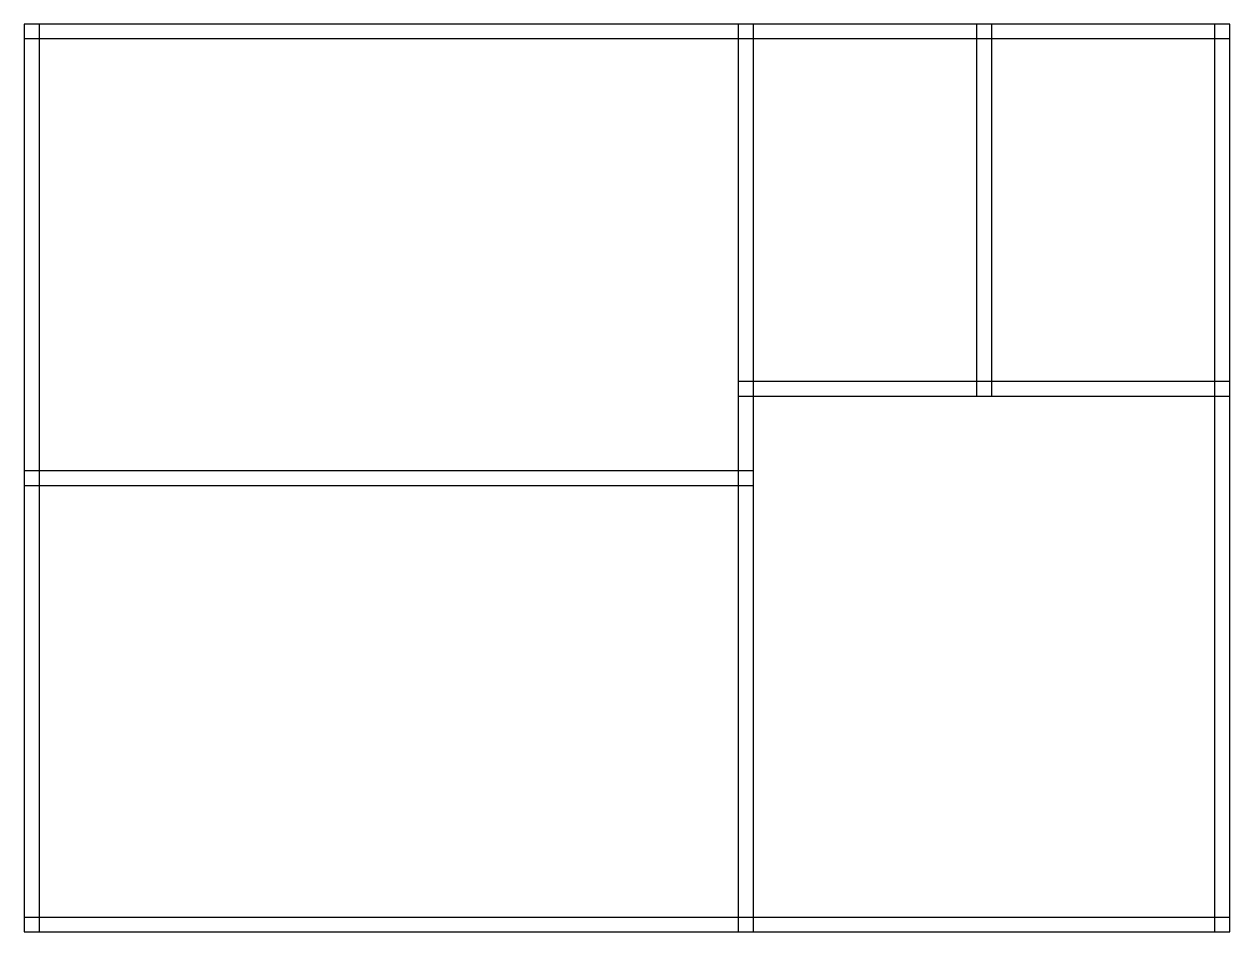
# Model space of a CAD drawing. Header units: feet. Extents: x -0.2 to 40.2, y -0.2 to 30.2.
import ezdxf

# ---------------------------------------------------------------- set-up
doc = ezdxf.new("R2010")
doc.units = ezdxf.units.FT

msp = doc.modelspace()

# ---------------------------------------------------------------- linework, layer by layer
at = {"layer": 'A-WALL'}
for p, q in [((40.25, 30.25), (-0.25, 30.25)), ((-0.25, 30.25), (-0.25, -0.25)), ((0.25, 30.25), (0.25, -0.25)), ((23.75, -0.25), (23.75, 30.25)), ((24.25, -0.25), (24.25, 30.25)), ((31.75, 17.75), (31.75, 30.25)), ((32.25, 17.75), (32.25, 30.25)), ((39.75, -0.25), (39.75, 30.25)), ((40.25, -0.25), (40.25, 30.25)), ((40.25, 29.75), (-0.25, 29.75)), ((23.75, 18.25), (40.25, 18.25)), ((23.75, 17.75), (40.25, 17.75)), ((-0.25, 15.25), (24.25, 15.25)), ((-0.25, 14.75), (24.25, 14.75)), ((-0.25, 0.25), (40.25, 0.25)), ((-0.25, -0.25), (40.25, -0.25))]:
    msp.add_line(p, q, dxfattribs=at)

doc.saveas('drawing.dxf')
